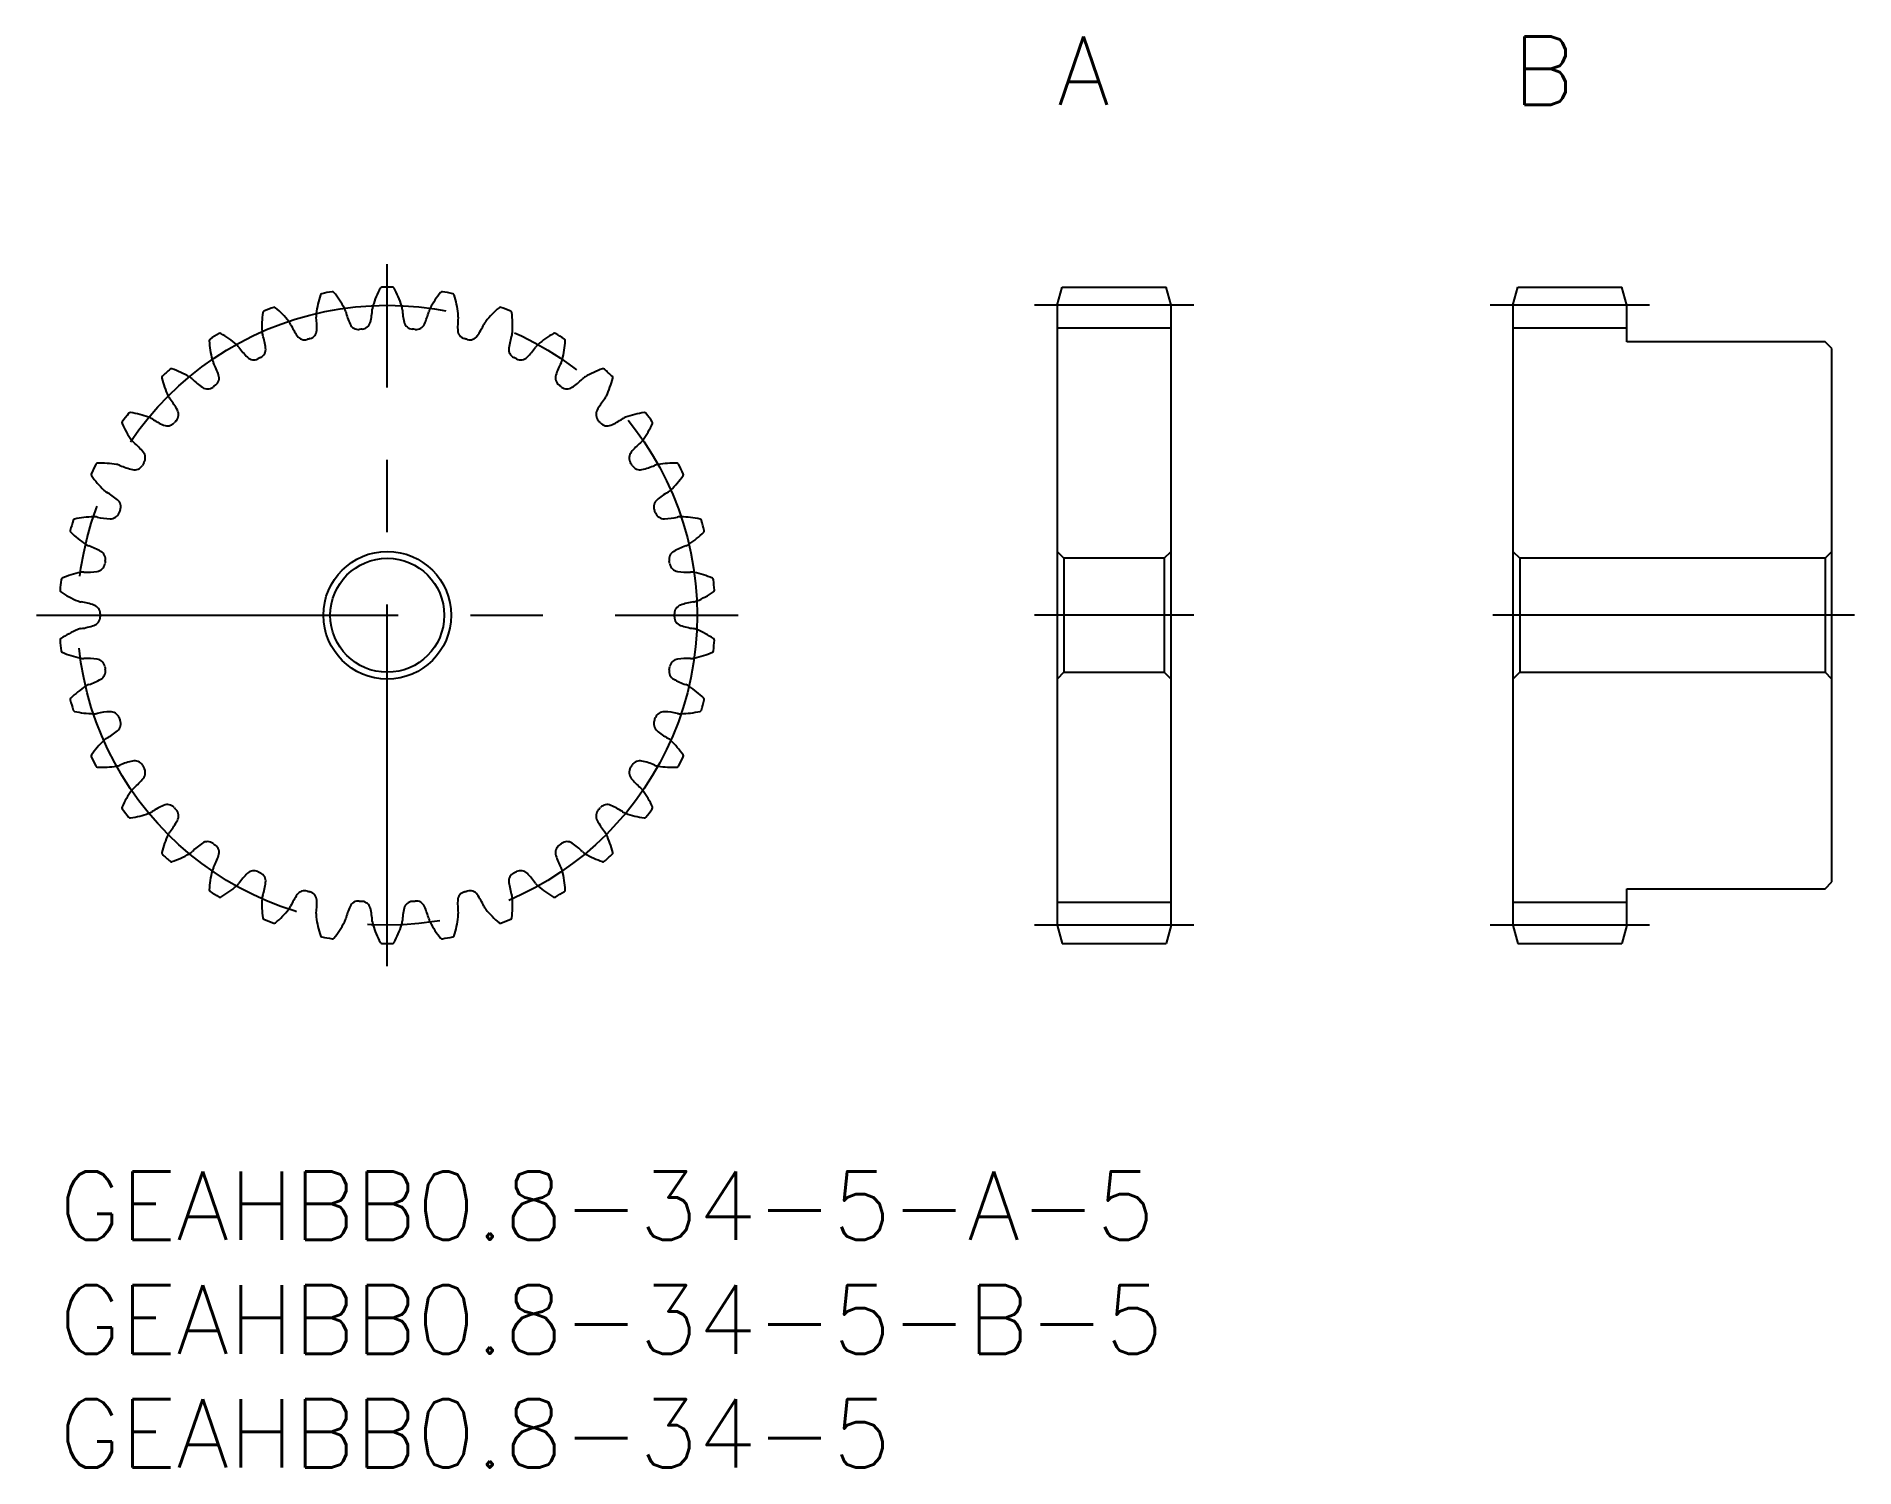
# Model space of a CAD drawing. Extents: x -1 to 78.8, y -13 to 49.8.
import ezdxf

# ---------------------------------------------------------------- set-up
doc = ezdxf.new("R2010")
doc.units = 0
doc.header["$LTSCALE"] = 0.5
doc.linetypes.add('CENTER', pattern=[50.8, 31.75, -6.35, 6.35, -6.35])
for name, color, linetype in [('MSM_CENTER', 1, 'CENTER'), ('MSM_CONTINUOUS', 7, 'CONTINUOUS'), ('MSM_PART_NUMBER', 7, 'CONTINUOUS')]:
    doc.layers.add(name, color=color, linetype=linetype)
doc.styles.get("Standard").update_dxf_attribs({"font": 'txt.shx', "height": 1, "bigfont": 'bigfont.shx'})

# ---------------------------------------------------------------- blocks, each defined once
blk = doc.blocks.new('*U2')
at = {"layer": 'MSM_PART_NUMBER'}
blk.add_text('GEAHBB0.8-34-5-A-5', height=3, dxfattribs=at).set_placement((0, -3))
blk = doc.blocks.new('*U3')
at = {"layer": 'MSM_PART_NUMBER'}
blk.add_text('GEAHBB0.8-34-5-B-5', height=3, dxfattribs=at).set_placement((0, -8))
blk = doc.blocks.new('*U4')
at = {"layer": 'MSM_PART_NUMBER'}
blk.add_text('GEAHBB0.8-34-5', height=3, dxfattribs=at).set_placement((0, -13))
blk = doc.blocks.new('*U5')
at = {"layer": 'MSM_PART_NUMBER'}
blk.add_text('A', height=3, dxfattribs=at).set_placement((43.8, 46.8))
blk = doc.blocks.new('*U6')
at = {"layer": 'MSM_PART_NUMBER'}
blk.add_text('B', height=3, dxfattribs=at).set_placement((63.8, 46.8))

msp = doc.modelspace()

# ---------------------------------------------------------------- linework, layer by layer
at = {"layer": 'MSM_CENTER'}
for p, q in [((14.4, 9), (14.4, 39.8)), ((49.8, 38), (42.8, 38)), ((69.8, 38), (62.8, 38)), ((-1, 24.4), (29.8, 24.4)), ((49.8, 24.4), (42.8, 24.4)), ((78.8, 24.4), (62.8, 24.4)), ((49.8, 10.8), (42.8, 10.8)), ((69.8, 10.8), (62.8, 10.8))]:
    msp.add_line(p, q, dxfattribs=at)
msp.add_circle((14.4, 24.4), 13.6, dxfattribs=at)
at = {"layer": 'MSM_CONTINUOUS'}
for p, q in [((43.8, 38), (44.014, 38.8)), ((44.014, 38.8), (48.586, 38.8)), ((48.8, 38), (48.586, 38.8)), ((63.8, 38), (64.014, 38.8)), ((64.014, 38.8), (68.586, 38.8)), ((68.8, 38), (68.586, 38.8)), ((43.8, 38), (43.8, 10.8)), ((48.8, 10.8), (48.8, 38)), ((63.8, 38), (63.8, 10.8)), ((68.8, 36.4), (68.8, 38)), ((48.8, 37), (43.8, 37)), ((68.8, 37), (63.8, 37)), ((77.5, 36.4), (68.8, 36.4)), ((77.8, 36.1), (77.5, 36.4)), ((77.8, 12.7), (77.8, 36.1)), ((43.8, 27.2), (44.1, 26.9)), ((48.5, 26.9), (48.8, 27.2)), ((63.8, 27.2), (64.1, 26.9)), ((77.5, 26.9), (77.8, 27.2)), ((44.1, 26.9), (44.1, 21.9)), ((48.5, 26.9), (44.1, 26.9)), ((48.5, 26.9), (48.5, 21.9)), ((64.1, 26.9), (64.1, 21.9)), ((77.5, 26.9), (64.1, 26.9)), ((77.5, 26.9), (77.5, 21.9)), ((44.1, 21.9), (43.8, 21.6)), ((44.1, 21.9), (48.5, 21.9)), ((48.8, 21.6), (48.5, 21.9)), ((64.1, 21.9), (63.8, 21.6)), ((64.1, 21.9), (77.5, 21.9)), ((77.8, 21.6), (77.5, 21.9)), ((68.8, 10.8), (68.8, 12.4)), ((68.8, 12.4), (77.5, 12.4)), ((77.5, 12.4), (77.8, 12.7)), ((48.8, 11.8), (43.8, 11.8)), ((68.8, 11.8), (63.8, 11.8)), ((43.8, 10.8), (44.014, 10)), ((48.8, 10.8), (48.586, 10)), ((63.8, 10.8), (64.014, 10)), ((68.8, 10.8), (68.586, 10)), ((44.014, 10), (48.586, 10)), ((64.014, 10), (68.586, 10))]:
    msp.add_line(p, q, dxfattribs=at)
for radius in [2.8, 2.5]:
    msp.add_circle((14.4, 24.4), radius, dxfattribs=at)
for centre, radius, start, end in [((15.507, 37.138), 4.25, 161.924, 173.23529), ((11.542, 38.432), 0.08, 101.51045, 161.924), ((14.4, 24.4), 14.4, 99.66602, 101.51045), ((11.996, 38.517), 0.08, 39.25247, 99.66602), ((8.766, 35.878), 4.25, 27.94118, 39.25247), ((17.828, 36.718), 4.25, 151.33576, 162.64706), ((14.17, 38.718), 0.08, 90.92221, 151.33576), ((14.4, 24.4), 14.4, 89.07779, 90.92221), ((14.63, 38.718), 0.08, 28.66424, 89.07779), ((10.972, 36.718), 4.25, 17.35294, 28.66424), ((20.034, 35.878), 4.25, 140.74753, 152.05882), ((16.804, 38.517), 0.08, 80.33398, 140.74751), ((14.4, 24.4), 14.4, 78.48955, 80.33398), ((17.258, 38.432), 0.08, 18.076, 78.48954), ((13.293, 37.138), 4.25, 6.7647, 18.076), ((13.147, 37.125), 4.25, 172.51223, 183.82353), ((9.013, 37.668), 0.08, 112.09868, 172.51223), ((14.4, 24.4), 14.4, 110.25426, 112.09868), ((9.443, 37.835), 0.08, 49.84071, 110.25426), ((6.753, 34.648), 4.25, 38.52941, 49.84071), ((11.94, 37.561), 0.658, 173.23518, 186.96236), ((11.94, 37.561), 0.658, 14.21411, 27.94129), ((15.874, 38.558), 3.4, 194.214, 203.98724), ((10.35, 38.046), 3.4, 346.601, 356.37423), ((14.4, 37.789), 0.658, 162.64694, 176.37412), ((14.4, 37.789), 0.658, 3.62588, 17.35306), ((18.45, 38.046), 3.4, 183.62577, 193.399), ((12.926, 38.558), 3.4, 336.01276, 345.786), ((16.86, 37.561), 0.658, 152.05871, 165.78589), ((16.86, 37.561), 0.658, 353.03764, 6.76481), ((22.047, 34.648), 4.25, 130.15929, 141.47059), ((19.357, 37.835), 0.08, 69.74574, 130.15927), ((14.4, 24.4), 14.4, 67.90132, 69.74574), ((19.787, 37.668), 0.08, 7.48777, 67.9013), ((15.653, 37.125), 4.25, 356.17647, 7.48777), ((14.4, 24.4), 14.4, 120.84249, 122.68692), ((7.058, 36.695), 0.08, 60.42894, 120.84251), ((5.001, 33.068), 4.25, 49.11765, 60.42894), ((9.563, 36.885), 0.658, 183.82341, 197.5506), ((9.563, 36.885), 0.658, 24.80235, 38.52953), ((13.247, 38.587), 3.4, 204.80224, 214.57547), ((10.908, 36.922), 0.4, 285.58185, 357.18924), ((7.912, 37.069), 3.4, 357.18923, 6.96247), ((13.133, 37.338), 0.4, 203.98723, 275.59465), ((14.4, 24.4), 12.6, 94.99362, 95.59461), ((13.268, 37.351), 0.4, 274.99363, 346.60101), ((15.532, 37.351), 0.4, 193.39899, 265.00641), ((14.4, 24.4), 12.6, 84.40539, 85.00637), ((15.667, 37.338), 0.4, 264.4054, 336.01277), ((20.888, 37.069), 3.4, 173.03753, 182.81077), ((17.892, 36.922), 0.4, 182.81076, 254.41814), ((15.553, 38.587), 3.4, 325.42453, 335.19776), ((19.237, 36.885), 0.658, 141.47047, 155.19765), ((19.237, 36.885), 0.658, 342.4494, 356.1766), ((23.799, 33.068), 4.25, 119.57106, 130.88235), ((21.742, 36.695), 0.08, 59.15751, 119.57104), ((14.4, 24.4), 14.4, 57.31308, 59.15751), ((6.667, 36.452), 0.08, 122.68692, 183.10047), ((10.83, 36.678), 4.25, 183.10047, 194.41176), ((7.351, 35.784), 0.658, 35.39058, 49.11776), ((10.66, 38.134), 3.4, 215.39047, 225.16371), ((8.667, 36.067), 0.4, 296.1701, 7.77748), ((5.694, 35.661), 3.4, 7.77747, 17.5507), ((10.777, 36.885), 0.4, 214.57547, 286.18288), ((14.4, 24.4), 12.6, 105.58186, 106.18285), ((14.4, 24.4), 12.6, 73.81715, 74.41814), ((18.023, 36.885), 0.4, 253.81716, 325.42453), ((20.133, 36.067), 0.4, 172.22252, 243.82991), ((23.106, 35.661), 3.4, 162.4493, 172.22253), ((18.14, 38.134), 3.4, 314.83629, 324.60953), ((21.449, 35.784), 0.658, 130.88224, 144.60942), ((17.97, 36.678), 4.25, 345.58824, 356.89953), ((22.133, 36.452), 0.08, 356.89953, 57.31307), ((14.4, 24.4), 14.4, 131.43073, 133.27515), ((4.924, 35.137), 0.08, 71.01718, 131.43073), ((3.568, 31.193), 4.25, 59.70588, 71.01718), ((7.351, 35.784), 0.658, 194.41165, 208.13883), ((3.773, 33.87), 3.4, 18.36571, 28.13894), ((8.544, 36.007), 0.4, 225.1637, 296.77105), ((14.4, 24.4), 12.6, 116.17009, 116.77108), ((14.4, 24.4), 12.6, 63.22892, 63.82991), ((20.256, 36.007), 0.4, 243.22893, 314.8363), ((25.027, 33.87), 3.4, 151.86106, 161.63429), ((21.449, 35.784), 0.658, 331.86117, 345.58836), ((25.232, 31.193), 4.25, 108.98282, 120.29412), ((23.876, 35.137), 0.08, 48.56927, 108.98281), ((14.4, 24.4), 14.4, 46.72485, 48.56927), ((4.584, 34.826), 0.08, 133.27515, 193.6887), ((8.635, 35.813), 4.25, 193.6887, 205), ((5.38, 34.295), 0.658, 45.97882, 59.706), ((8.2, 37.213), 3.4, 225.97871, 235.75194), ((6.511, 34.733), 0.4, 235.75194, 307.35928), ((14.4, 24.4), 12.6, 126.75833, 127.35932), ((6.62, 34.815), 0.4, 306.75834, 18.36571), ((22.18, 34.815), 0.4, 161.63429, 233.24167), ((14.4, 24.4), 12.6, 52.64068, 53.24167), ((22.289, 34.733), 0.4, 232.64069, 304.24806), ((20.6, 37.213), 3.4, 304.24806, 314.02129), ((23.42, 34.295), 0.658, 120.294, 134.02118), ((20.165, 35.813), 4.25, 335, 346.3113), ((24.216, 34.826), 0.08, 346.3113, 46.72483), ((5.38, 34.295), 0.658, 204.99988, 218.72707), ((2.214, 31.756), 3.4, 28.95394, 38.72717), ((26.586, 31.756), 3.4, 141.27283, 151.04606), ((23.42, 34.295), 0.658, 321.27293, 335.00013), ((2.835, 32.845), 0.08, 143.86339, 204.27694), ((6.636, 34.559), 4.25, 204.27694, 215.58824), ((14.4, 24.4), 14.4, 142.01896, 143.86339), ((3.113, 33.213), 0.08, 81.60542, 142.01896), ((2.504, 29.087), 4.25, 70.29412, 81.60542), ((3.715, 32.469), 0.658, 56.56705, 70.29423), ((5.951, 35.855), 3.4, 236.56694, 246.34018), ((4.747, 33.108), 0.4, 246.34017, 317.94752), ((14.4, 24.4), 12.6, 137.34657, 137.94755), ((4.839, 33.208), 0.4, 317.34658, 28.95395), ((23.961, 33.208), 0.4, 151.04605, 222.65343), ((14.4, 24.4), 12.6, 42.05245, 42.65343), ((24.053, 33.108), 0.4, 222.05245, 293.65983), ((22.849, 35.855), 3.4, 293.65982, 303.43306), ((25.085, 32.469), 0.658, 109.70577, 123.43295), ((26.296, 29.087), 4.25, 98.39458, 109.70588), ((22.164, 34.559), 4.25, 324.41176, 335.72306), ((25.687, 33.213), 0.08, 37.98104, 98.39457), ((14.4, 24.4), 14.4, 36.13661, 37.98104), ((25.965, 32.845), 0.08, 335.72306, 36.1366), ((3.715, 32.469), 0.658, 215.58812, 229.3153), ((1.07, 29.392), 3.4, 39.54218, 49.31541), ((27.73, 29.392), 3.4, 130.68459, 140.45782), ((25.085, 32.469), 0.658, 310.6847, 324.41187), ((3.383, 31.301), 0.4, 327.93481, 39.54218), ((25.417, 31.301), 0.4, 140.45782, 212.0652), ((1.48, 30.576), 0.08, 154.45163, 214.86517), ((14.4, 24.4), 14.4, 152.6072, 154.45163), ((4.902, 32.96), 4.25, 214.86517, 226.17647), ((1.686, 30.988), 0.08, 92.19365, 152.6072), ((1.845, 26.822), 4.25, 80.88235, 92.19365), ((2.414, 30.368), 0.658, 67.15529, 80.88247), ((3.99, 34.108), 3.4, 247.15518, 256.92841), ((3.311, 31.186), 0.4, 256.92841, 328.53575), ((14.4, 24.4), 12.6, 147.9348, 148.53579), ((14.4, 24.4), 12.6, 31.46421, 32.0652), ((25.489, 31.186), 0.4, 211.46422, 283.07159), ((24.81, 34.108), 3.4, 283.07159, 292.84482), ((26.386, 30.368), 0.658, 99.11753, 112.84471), ((26.955, 26.822), 4.25, 87.80635, 99.11765), ((23.898, 32.96), 4.25, 313.82353, 325.13483), ((27.114, 30.988), 0.08, 27.3928, 87.80633), ((14.4, 24.4), 14.4, 25.54837, 27.3928), ((27.32, 30.576), 0.08, 325.13483, 25.54836), ((2.414, 30.368), 0.658, 226.17635, 239.90354), ((0.38, 26.857), 3.4, 50.13041, 59.90364), ((28.42, 26.857), 3.4, 120.09636, 129.86959), ((26.386, 30.368), 0.658, 300.09646, 313.82364), ((2.253, 29.033), 0.4, 267.51664, 339.12399), ((2.303, 29.16), 0.4, 338.52305, 50.13042), ((14.4, 24.4), 12.6, 158.52304, 159.12402), ((26.497, 29.16), 0.4, 129.86958, 201.47696), ((14.4, 24.4), 12.6, 20.87598, 21.47696), ((26.547, 29.033), 0.4, 200.87599, 272.48336), ((0.565, 28.097), 0.08, 165.03986, 225.45341), ((14.4, 24.4), 14.4, 163.19543, 165.03986), ((3.491, 31.069), 4.25, 225.45341, 236.76471), ((0.692, 28.54), 0.08, 102.78189, 163.19543), ((1.614, 24.473), 4.25, 91.47059, 102.78189), ((1.522, 28.064), 0.658, 77.74352, 91.4707), ((2.383, 32.03), 3.4, 257.74341, 267.51665), ((26.417, 32.03), 3.4, 272.48335, 282.25659), ((27.278, 28.064), 0.658, 88.52929, 102.25648), ((27.186, 24.473), 4.25, 77.21811, 88.52941), ((25.309, 31.069), 4.25, 303.23529, 314.54659), ((28.108, 28.54), 0.08, 16.80457, 77.21809), ((14.4, 24.4), 14.4, 14.96014, 16.80457), ((28.235, 28.097), 0.08, 314.54659, 14.96013), ((1.522, 28.064), 0.658, 236.76459, 250.49177), ((0.167, 24.239), 3.4, 60.71865, 70.49188), ((1.634, 26.856), 0.4, 349.11128, 60.71865), ((27.166, 26.856), 0.4, 119.28135, 190.88873), ((28.633, 24.239), 3.4, 109.50812, 119.28135), ((27.278, 28.064), 0.658, 289.50823, 303.2354), ((1.609, 26.722), 0.4, 278.10488, 349.71222), ((14.4, 24.4), 12.6, 169.11127, 169.71226), ((14.4, 24.4), 12.6, 10.28774, 10.88873), ((27.191, 26.722), 0.4, 190.28775, 261.89512), ((14.4, 24.4), 14.4, 173.78367, 175.6281), ((0.164, 25.951), 0.08, 113.37012, 173.78367), ((1.818, 22.123), 4.25, 102.05882, 113.37012), ((1.068, 25.635), 0.658, 88.33176, 102.05895), ((1.186, 29.692), 3.4, 268.33165, 278.10488), ((27.614, 29.692), 3.4, 261.89512, 271.66835), ((27.732, 25.635), 0.658, 77.94106, 91.66824), ((26.982, 22.123), 4.25, 66.62988, 77.94118), ((28.636, 25.951), 0.08, 6.21633, 66.62986), ((14.4, 24.4), 14.4, 4.3719, 6.21633), ((0.122, 25.492), 0.08, 175.6281, 236.04164), ((2.451, 28.95), 4.25, 236.04164, 247.35294), ((1.068, 25.635), 0.658, 247.35282, 261.08001), ((0.439, 21.626), 3.4, 71.30688, 81.08011), ((1.4, 24.468), 0.4, 359.69952, 71.30689), ((27.4, 24.468), 0.4, 108.69311, 180.30046), ((28.361, 21.626), 3.4, 98.91989, 108.69312), ((27.732, 25.635), 0.658, 278.91999, 292.64717), ((26.349, 28.95), 4.25, 292.64706, 303.95836), ((28.678, 25.492), 0.08, 303.95836, 4.37189), ((0.439, 27.174), 3.4, 278.91989, 288.69312), ((1.4, 24.332), 0.4, 288.69311, 0.30046), ((14.4, 24.4), 12.6, 179.69951, 180.30049), ((14.4, 24.4), 12.6, 359.69951, 0.30049), ((27.4, 24.332), 0.4, 179.69952, 251.30689), ((28.361, 27.174), 3.4, 251.30688, 261.08011), ((0.122, 23.308), 0.08, 123.95836, 184.3719), ((14.4, 24.4), 14.4, 184.3719, 186.21633), ((2.451, 19.85), 4.25, 112.64706, 123.95836), ((1.068, 23.165), 0.658, 98.91999, 112.64717), ((27.732, 23.165), 0.658, 67.35282, 81.08001), ((26.349, 19.85), 4.25, 56.04164, 67.35294), ((14.4, 24.4), 14.4, 353.78367, 355.6281), ((28.678, 23.308), 0.08, 355.6281, 56.04162), ((0.164, 22.849), 0.08, 186.21633, 246.62988), ((1.818, 26.677), 4.25, 246.62988, 257.94118), ((1.068, 23.165), 0.658, 257.94106, 271.66824), ((1.186, 19.108), 3.4, 81.89512, 91.66835), ((1.609, 22.078), 0.4, 10.28775, 81.89512), ((27.191, 22.078), 0.4, 98.10488, 169.71222), ((27.614, 19.108), 3.4, 88.33165, 98.10488), ((27.732, 23.165), 0.658, 268.33176, 282.05893), ((26.982, 26.677), 4.25, 282.05882, 293.37012), ((28.636, 22.849), 0.08, 293.37012, 353.78366), ((0.167, 24.561), 3.4, 289.50812, 299.28135), ((1.634, 21.944), 0.4, 299.28135, 10.88869), ((14.4, 24.4), 12.6, 190.28774, 190.88873), ((27.166, 21.944), 0.4, 169.11128, 240.71865), ((14.4, 24.4), 12.6, 349.11127, 349.71226), ((28.633, 24.561), 3.4, 240.71865, 250.49188), ((0.565, 20.703), 0.08, 134.54659, 194.96014), ((3.491, 17.731), 4.25, 123.23529, 134.54659), ((1.522, 20.736), 0.658, 109.50823, 123.2354), ((27.278, 20.736), 0.658, 56.76459, 70.49177), ((25.309, 17.731), 4.25, 45.45341, 56.76471), ((28.235, 20.703), 0.08, 345.03986, 45.45339), ((14.4, 24.4), 14.4, 194.96014, 196.80457), ((0.692, 20.26), 0.08, 196.80457, 257.21811), ((1.614, 24.327), 4.25, 257.21811, 268.52941), ((1.522, 20.736), 0.658, 268.52929, 282.25648), ((2.383, 16.77), 3.4, 92.48335, 102.25659), ((2.253, 19.767), 0.4, 20.87599, 92.48336), ((26.547, 19.767), 0.4, 87.51664, 159.12399), ((26.417, 16.77), 3.4, 77.74341, 87.51665), ((27.278, 20.736), 0.658, 257.74352, 271.4707), ((27.186, 24.327), 4.25, 271.47059, 282.78189), ((28.108, 20.26), 0.08, 282.78189, 343.19542), ((14.4, 24.4), 14.4, 343.19543, 345.03986), ((0.38, 21.943), 3.4, 300.09636, 309.86959), ((2.303, 19.64), 0.4, 309.86958, 21.47696), ((14.4, 24.4), 12.6, 200.87598, 201.47696), ((26.497, 19.64), 0.4, 158.52305, 230.13042), ((14.4, 24.4), 12.6, 338.52304, 339.12402), ((28.42, 21.943), 3.4, 230.13041, 239.90364), ((4.902, 15.84), 4.25, 133.82353, 145.13483), ((2.414, 18.432), 0.658, 120.09646, 133.82364), ((26.386, 18.432), 0.658, 46.17635, 59.90354), ((23.898, 15.84), 4.25, 34.86517, 46.17647), ((1.48, 18.224), 0.08, 145.13483, 205.54837), ((14.4, 24.4), 14.4, 205.54837, 207.3928), ((1.686, 17.812), 0.08, 207.3928, 267.80635), ((1.845, 21.978), 4.25, 267.80635, 279.11765), ((2.414, 18.432), 0.658, 279.11753, 292.84471), ((3.99, 14.692), 3.4, 103.07159, 112.84482), ((3.311, 17.614), 0.4, 31.46422, 103.07159), ((14.4, 24.4), 12.6, 211.46421, 212.0652), ((3.383, 17.499), 0.4, 320.45782, 32.0652), ((25.417, 17.499), 0.4, 147.93481, 219.54218), ((14.4, 24.4), 12.6, 327.9348, 328.53579), ((25.489, 17.614), 0.4, 76.92841, 148.53575), ((24.81, 14.692), 3.4, 67.15518, 76.92841), ((26.386, 18.432), 0.658, 247.15529, 260.88246), ((26.955, 21.978), 4.25, 260.88235, 272.19365), ((27.114, 17.812), 0.08, 272.19365, 332.60719), ((14.4, 24.4), 14.4, 332.6072, 334.45163), ((27.32, 18.224), 0.08, 334.45163, 34.86516), ((3.715, 16.331), 0.658, 130.6847, 144.41187), ((1.07, 19.408), 3.4, 310.68459, 320.45782), ((27.73, 19.408), 3.4, 219.54218, 229.31541), ((25.085, 16.331), 0.658, 35.58812, 49.3153), ((2.835, 15.955), 0.08, 155.72306, 216.13661), ((6.636, 14.241), 4.25, 144.41176, 155.72306), ((5.951, 12.945), 3.4, 113.65982, 123.43306), ((4.747, 15.692), 0.4, 42.05245, 113.65983), ((14.4, 24.4), 12.6, 222.05245, 222.65343), ((14.4, 24.4), 12.6, 317.34657, 317.94755), ((24.053, 15.692), 0.4, 66.34017, 137.94752), ((22.849, 12.945), 3.4, 56.56694, 66.34018), ((22.164, 14.241), 4.25, 24.27694, 35.58824), ((25.965, 15.955), 0.08, 323.86339, 24.27692), ((14.4, 24.4), 14.4, 216.13661, 217.98104), ((3.113, 15.587), 0.08, 217.98104, 278.39458), ((2.504, 19.713), 4.25, 278.39458, 289.70588), ((3.715, 16.331), 0.658, 289.70577, 303.43295), ((2.214, 17.044), 3.4, 321.27283, 331.04606), ((4.839, 15.592), 0.4, 331.04605, 42.65343), ((23.961, 15.592), 0.4, 137.34658, 208.95395), ((26.586, 17.044), 3.4, 208.95394, 218.72717), ((25.085, 16.331), 0.658, 236.56705, 250.29423), ((26.296, 19.713), 4.25, 250.29412, 261.60542), ((25.687, 15.587), 0.08, 261.60542, 322.01896), ((14.4, 24.4), 14.4, 322.01896, 323.86339), ((8.635, 12.987), 4.25, 155, 166.3113), ((5.38, 14.505), 0.658, 141.27293, 155.00011), ((8.2, 11.587), 3.4, 124.24806, 134.02129), ((6.511, 14.067), 0.4, 52.64069, 124.24806), ((14.4, 24.4), 12.6, 232.64068, 233.24167), ((14.4, 24.4), 12.6, 306.75833, 307.35932), ((22.289, 14.067), 0.4, 55.75194, 127.35932), ((20.6, 11.587), 3.4, 45.97871, 55.75194), ((23.42, 14.505), 0.658, 24.99988, 38.72707), ((20.165, 12.987), 4.25, 13.6887, 25), ((4.584, 13.974), 0.08, 166.3113, 226.72485), ((14.4, 24.4), 14.4, 226.72485, 228.56927), ((4.924, 13.663), 0.08, 228.56927, 288.98282), ((3.568, 17.607), 4.25, 288.98282, 300.29412), ((5.38, 14.505), 0.658, 300.294, 314.02118), ((3.773, 14.93), 3.4, 331.86106, 341.63429), ((6.62, 13.985), 0.4, 341.63429, 53.24167), ((22.18, 13.985), 0.4, 126.75834, 198.36571), ((25.027, 14.93), 3.4, 198.36571, 208.13894), ((23.42, 14.505), 0.658, 225.97882, 239.70599), ((25.232, 17.607), 4.25, 239.70588, 251.01718), ((23.876, 13.663), 0.08, 251.01718, 311.43073), ((14.4, 24.4), 14.4, 311.43073, 313.27515), ((24.216, 13.974), 0.08, 313.27515, 13.68869), ((10.83, 12.122), 4.25, 165.58823, 176.89953), ((7.351, 13.016), 0.658, 151.86117, 165.58834), ((10.66, 10.666), 3.4, 134.83629, 144.60953), ((8.544, 12.793), 0.4, 63.22893, 134.8363), ((14.4, 24.4), 12.6, 243.22892, 243.82991), ((8.667, 12.733), 0.4, 352.22252, 63.82991), ((20.133, 12.733), 0.4, 116.1701, 187.77748), ((14.4, 24.4), 12.6, 296.17009, 296.77108), ((20.256, 12.793), 0.4, 45.1637, 116.77108), ((18.14, 10.666), 3.4, 35.39047, 45.16371), ((21.449, 13.016), 0.658, 14.41165, 28.13883), ((17.97, 12.122), 4.25, 3.10047, 14.41176), ((6.667, 12.348), 0.08, 176.89953, 237.31307), ((14.4, 24.4), 14.4, 237.31308, 239.15751), ((7.058, 12.105), 0.08, 239.15751, 299.57105), ((5.001, 15.732), 4.25, 299.57106, 310.88235), ((7.351, 13.016), 0.658, 310.88224, 324.60942), ((9.563, 11.915), 0.658, 162.4494, 176.17658), ((5.694, 13.139), 3.4, 342.4493, 352.22253), ((13.247, 10.213), 3.4, 145.42453, 155.19776), ((10.777, 11.915), 0.4, 73.81716, 145.42453), ((14.4, 24.4), 12.6, 253.81715, 254.41814), ((10.908, 11.878), 0.4, 2.81076, 74.41811), ((17.892, 11.878), 0.4, 105.58187, 177.18924), ((14.4, 24.4), 12.6, 285.58186, 286.18285), ((18.023, 11.915), 0.4, 34.57547, 106.18285), ((15.553, 10.213), 3.4, 24.80224, 34.57547), ((23.106, 13.139), 3.4, 187.77747, 197.5507), ((19.237, 11.915), 0.658, 3.82341, 17.5506), ((21.449, 13.016), 0.658, 215.39058, 229.11775), ((23.799, 15.732), 4.25, 229.11765, 240.42894), ((21.742, 12.105), 0.08, 240.42894, 300.84249), ((14.4, 24.4), 14.4, 300.84249, 302.68692), ((22.133, 12.348), 0.08, 302.68692, 3.10046), ((13.147, 11.675), 4.25, 176.17647, 187.48777), ((6.753, 14.152), 4.25, 310.15929, 321.47059), ((9.563, 11.915), 0.658, 321.47047, 335.19765), ((11.94, 11.239), 0.658, 173.03764, 186.76481), ((7.912, 11.731), 3.4, 353.03753, 2.81077), ((15.874, 10.242), 3.4, 156.01276, 165.786), ((13.133, 11.462), 0.4, 84.4054, 156.01277), ((14.4, 24.4), 12.6, 264.40539, 265.00638), ((13.268, 11.449), 0.4, 13.39899, 85.00638), ((10.35, 10.754), 3.4, 3.62577, 13.399), ((18.45, 10.754), 3.4, 166.601, 176.37423), ((15.532, 11.449), 0.4, 94.99363, 166.60101), ((14.4, 24.4), 12.6, 274.99362, 275.59461), ((15.667, 11.462), 0.4, 23.98723, 95.59461), ((12.926, 10.242), 3.4, 14.214, 23.98724), ((20.888, 11.731), 3.4, 177.18923, 186.96247), ((16.86, 11.239), 0.658, 353.23518, 6.96236), ((19.237, 11.915), 0.658, 204.80235, 218.52952), ((22.047, 14.152), 4.25, 218.52941, 229.84071), ((15.653, 11.675), 4.25, 352.51223, 3.82353), ((9.013, 11.132), 0.08, 187.48777, 247.9013), ((14.4, 24.4), 14.4, 247.90132, 249.74574), ((9.443, 10.965), 0.08, 249.74574, 310.15928), ((15.507, 11.662), 4.25, 186.7647, 198.076), ((8.766, 12.922), 4.25, 320.74753, 332.05882), ((11.94, 11.239), 0.658, 332.05871, 345.78589), ((14.4, 11.011), 0.658, 183.62588, 197.35305), ((17.828, 12.082), 4.25, 197.35294, 208.66424), ((10.972, 12.082), 4.25, 331.33576, 342.64706), ((14.4, 11.011), 0.658, 342.64694, 356.37412), ((16.86, 11.239), 0.658, 194.21411, 207.94128), ((20.034, 12.922), 4.25, 207.94117, 219.25247), ((13.293, 11.662), 4.25, 341.924, 353.23529), ((19.357, 10.965), 0.08, 229.84071, 290.25426), ((14.4, 24.4), 14.4, 290.25426, 292.09868), ((19.787, 11.132), 0.08, 292.09868, 352.51222), ((11.542, 10.368), 0.08, 198.076, 258.48955), ((14.4, 24.4), 14.4, 258.48955, 260.33398), ((11.996, 10.283), 0.08, 260.33398, 320.74752), ((14.17, 10.082), 0.08, 208.66424, 269.07779), ((14.4, 24.4), 14.4, 269.07779, 270.92221), ((14.63, 10.082), 0.08, 270.92221, 331.33575), ((16.804, 10.283), 0.08, 219.25247, 279.66602), ((14.4, 24.4), 14.4, 279.66602, 281.51045), ((17.258, 10.368), 0.08, 281.51045, 341.92398)]:
    msp.add_arc(centre, radius, start, end, dxfattribs=at)

# ---------------------------------------------------------------- block references
for name in ['*U5', '*U6', '*U2', '*U3', '*U4']:
    msp.add_blockref(name, (0, 0), dxfattribs=at)

doc.saveas('drawing.dxf')
